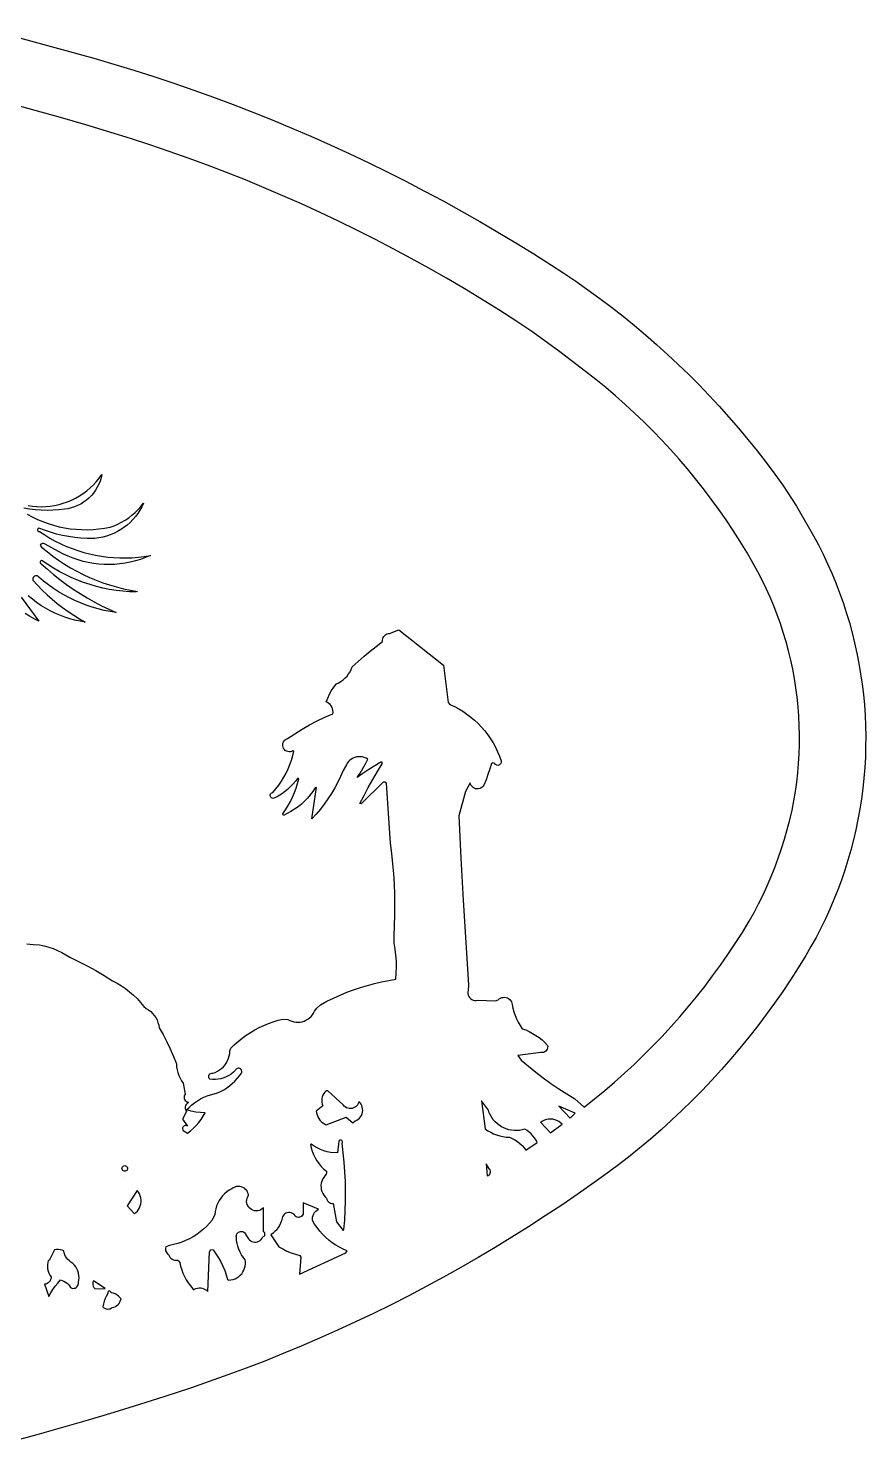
# Model space of a CAD drawing. Extents: x 0.3 to 24.3, y 0.2 to 12.2.
# Drawn here: x 17.99 to 24.33, y 0.9 to 11.6 of the extents above; entities that cross this region are included whole.
import ezdxf

# ---------------------------------------------------------------- set-up
doc = ezdxf.new("R2010")
doc.units = 0
doc.linetypes.add('0', pattern=[0])
doc.layers.add('1', color=7, linetype='0')

msp = doc.modelspace()

# ---------------------------------------------------------------- linework, layer by layer
at = {"layer": '1'}
msp.add_line((18.711515, 2.899944), (18.711515, 2.899944), dxfattribs=at)
for points in [[(17.655851, 11.600262), (18.486174, 11.373455), (18.638762, 11.328899), (18.790861, 11.282513), (18.942472, 11.234173), (19.093351, 11.184124), (19.243498, 11.132122), (19.393156, 11.078411), (19.542082, 11.022747), (19.690519, 10.965374), (19.83798, 10.90617), (19.984953, 10.845135), (20.130949, 10.782391), (20.276213, 10.717815), (20.420744, 10.651409), (20.564543, 10.583294), (20.707365, 10.51347), (20.849211, 10.441936), (20.990324, 10.368572), (21.130461, 10.293499), (21.269865, 10.216839), (21.408049, 10.138348), (21.5455, 10.05827), (21.68173, 9.976482), (21.817228, 9.892986), (21.951506, 9.807903), (22.044523, 9.747356), (22.13632, 9.685223), (22.226896, 9.621502), (22.316496, 9.556194), (22.404875, 9.489422), (22.492277, 9.42094), (22.578215, 9.350994), (22.662931, 9.279583), (22.746428, 9.206707), (22.828703, 9.132366), (22.909758, 9.056561), (22.989347, 8.979412), (23.067472, 8.900799), (23.144377, 8.820843), (23.219816, 8.739666), (23.293791, 8.657024), (23.366301, 8.573162), (23.437346, 8.488079), (23.506681, 8.401775), (23.574797, 8.314129), (23.641203, 8.225384), (23.706144, 8.13554), (23.804045, 7.983196), (23.894133, 7.828777), (23.933195, 7.759808), (23.970549, 7.689983), (24.006193, 7.619183), (24.040129, 7.547649), (24.072355, 7.47514), (24.102629, 7.401897), (24.130949, 7.327923), (24.15756, 7.253338), (24.182219, 7.17802), (24.205168, 7.102093), (24.226164, 7.025677), (24.245207, 6.948772), (24.262297, 6.87138), (24.277433, 6.793621), (24.290617, 6.715496), (24.302092, 6.637127), (24.311369, 6.558392), (24.318693, 6.479534), (24.324308, 6.400433), (24.327726, 6.321331), (24.329191, 6.242107), (24.328703, 6.162884), (24.326262, 6.08366), (24.321867, 6.004559), (24.315519, 5.925579), (24.307219, 5.846722), (24.296965, 5.76823), (24.284513, 5.689861), (24.270353, 5.61198), (24.25424, 5.534344), (24.236174, 5.457195), (24.216398, 5.380535), (24.194426, 5.304363), (24.170744, 5.22868), (24.145109, 5.153728), (24.117521, 5.079388), (24.088224, 5.005779), (24.057219, 4.932903), (24.02426, 4.860882), (23.989592, 4.789593), (23.952971, 4.71928), (23.914885, 4.649822), (23.874846, 4.581463), (23.818449, 4.48991), (23.760588, 4.399456), (23.700773, 4.310101), (23.63925, 4.221966), (23.576262, 4.13493), (23.511564, 4.049114), (23.445158, 3.964642), (23.377287, 3.881268), (23.307951, 3.799236), (23.236906, 3.71867), (23.164396, 3.639324), (23.090422, 3.561321), (23.014982, 3.484905), (22.938078, 3.409832), (22.859709, 3.336102), (22.780119, 3.26408), (22.699064, 3.193401), (22.616789, 3.124432), (22.533049, 3.056927), (22.448088, 2.991009), (22.36215, 2.926678), (22.274748, 2.864056), (22.152189, 2.778118), (22.028654, 2.693768), (21.903898, 2.611004), (21.778166, 2.529827), (21.651457, 2.450359), (21.523771, 2.372356), (21.394865, 2.296185), (21.265226, 2.221478), (21.134611, 2.148602), (21.003019, 2.077312), (20.870451, 2.007732), (20.73715, 1.939861), (20.602873, 1.873821), (20.467619, 1.809368), (20.331877, 1.746624), (20.195158, 1.685711), (20.057707, 1.626507), (19.919523, 1.569134), (19.780607, 1.51347), (19.640959, 1.459637), (19.500578, 1.407635), (19.359709, 1.357342), (19.218107, 1.30888), (19.025724, 1.245159), (18.832853, 1.18327), (18.639494, 1.123333), (18.445402, 1.065228), (18.250822, 1.009075), (18.05551, 0.954876), (17.859953, 0.902508)], [(17.98007, 4.669964), (18.028654, 4.665325), (18.077482, 4.662273), (18.11215, 4.654949), (18.146086, 4.645672), (18.179533, 4.634319), (18.212248, 4.621014), (18.24423, 4.605877), (18.275236, 4.588787), (18.305021, 4.569988), (18.371916, 4.538372), (18.437834, 4.504681), (18.502531, 4.469036), (18.566252, 4.431561), (18.628752, 4.39201), (18.662931, 4.373821), (18.69589, 4.35368), (18.727629, 4.331829), (18.758146, 4.308147), (18.787443, 4.282879), (18.815031, 4.255901), (18.841154, 4.227459), (18.865812, 4.197674), (18.884611, 4.181316), (18.901701, 4.170818), (18.917814, 4.158489), (18.932219, 4.144573), (18.945158, 4.12907), (18.956388, 4.112347), (18.965666, 4.094402), (18.97299, 4.075603), (18.978117, 4.056194), (18.981291, 4.036297), (19.011076, 3.98344), (19.039152, 3.929607), (19.065275, 3.87492), (19.089689, 3.819378), (19.11215, 3.762981), (19.114103, 3.740398), (19.11801, 3.71806), (19.123625, 3.696209), (19.131193, 3.674725), (19.140471, 3.654095), (19.151457, 3.634197), (19.163908, 3.615398), (19.179777, 3.533489), (19.17465, 3.526409), (19.171232, 3.51823), (19.170012, 3.509563), (19.170988, 3.500774), (19.173918, 3.492474), (19.178801, 3.485149), (19.185148, 3.479168), (19.192717, 3.474895), (19.201262, 3.472576), (19.200773, 3.468182), (19.192961, 3.462444), (19.186613, 3.45512), (19.182219, 3.446697), (19.179533, 3.43742), (19.179045, 3.427776), (19.18051, 3.418255), (19.184172, 3.409344), (19.189543, 3.401409), (19.159513, 3.34428), (19.196623, 3.291302), (19.190763, 3.29472), (19.184172, 3.296185), (19.17758, 3.295818), (19.171232, 3.293499), (19.165861, 3.289471), (19.161711, 3.2841), (19.159513, 3.277752), (19.159025, 3.271038), (19.160734, 3.264568), (19.163908, 3.258709), (19.195402, 3.237957), (19.218596, 3.256145), (19.240568, 3.275677), (19.261564, 3.296551), (19.280851, 3.318645), (19.298918, 3.341961), (19.315519, 3.366253), (19.330656, 3.391644), (19.294767, 3.393475), (19.259367, 3.397747), (19.223967, 3.404461), (19.189299, 3.413372), (19.208097, 3.433147), (19.228117, 3.451458), (19.249601, 3.468304), (19.272062, 3.483685), (19.2955, 3.497356), (19.320158, 3.509441), (19.345304, 3.519695), (19.371183, 3.528118), (19.397551, 3.534832), (19.422453, 3.543743), (19.446867, 3.554363), (19.470549, 3.566692), (19.49301, 3.580608), (19.514738, 3.595989), (19.535246, 3.612835), (19.554533, 3.631023), (19.572599, 3.650555), (19.589201, 3.671307), (19.604338, 3.693157), (19.606779, 3.699627), (19.607267, 3.706463), (19.606047, 3.713299), (19.603117, 3.719524), (19.598478, 3.724651), (19.592619, 3.728313), (19.586027, 3.730267), (19.578947, 3.730389), (19.572355, 3.728558), (19.566496, 3.725018), (19.561613, 3.720013), (19.558439, 3.713909), (19.543303, 3.698895), (19.526701, 3.685467), (19.508879, 3.673626), (19.489836, 3.663738), (19.47006, 3.655682), (19.449553, 3.6497), (19.428801, 3.645794), (19.407316, 3.643963), (19.386076, 3.644207), (19.364836, 3.646526), (19.360197, 3.652386), (19.357267, 3.659466), (19.356535, 3.666912), (19.357756, 3.674358), (19.361174, 3.681194), (19.366301, 3.686687), (19.372892, 3.690594), (19.380217, 3.692425), (19.387785, 3.692181), (19.405607, 3.698284), (19.422941, 3.706341), (19.439054, 3.716106), (19.454191, 3.727459), (19.467863, 3.740398), (19.480314, 3.754803), (19.491056, 3.770306), (19.50009, 3.786907), (19.507414, 3.804363), (19.512785, 3.822552), (19.516203, 3.841106), (19.517668, 3.860027), (19.523039, 3.880535), (19.550383, 3.907269), (19.579191, 3.932659), (19.608976, 3.956585), (19.639982, 3.979168), (19.671965, 4.000164), (19.704924, 4.019573), (19.738859, 4.037395), (19.773527, 4.053631), (19.808928, 4.068157), (19.84506, 4.080853), (19.881681, 4.091961), (19.918791, 4.101238), (19.956144, 4.099407), (19.97006, 4.091595), (19.984709, 4.085369), (19.999846, 4.080853), (20.015715, 4.078167), (20.031584, 4.077312), (20.047453, 4.078411), (20.063078, 4.081219), (20.078459, 4.085857), (20.093107, 4.092205), (20.106779, 4.100262), (20.119474, 4.109783), (20.131193, 4.12077), (20.141203, 4.132977), (20.149992, 4.146282), (20.157072, 4.160564), (20.174162, 4.184612), (20.202726, 4.210247), (20.25131, 4.236126), (20.300627, 4.26054), (20.350676, 4.283123), (20.401457, 4.304119), (20.452971, 4.323406), (20.505217, 4.340984), (20.557951, 4.356731), (20.611174, 4.37077), (20.66464, 4.383099), (20.71884, 4.393597), (20.773039, 4.402264), (20.776701, 4.44804), (20.777922, 4.493938), (20.776945, 4.539959), (20.773771, 4.585735), (20.7684, 4.63139), (20.760588, 4.676678), (20.759123, 4.732342), (20.763273, 4.810223), (20.765715, 4.888103), (20.766447, 4.965984), (20.765226, 5.043987), (20.762297, 5.121868), (20.757658, 5.199627), (20.751066, 5.277386), (20.742765, 5.3549), (20.732756, 5.432171), (20.701262, 5.885906), (20.690763, 5.893597), (20.678312, 5.893353), (20.511564, 5.731243), (20.50131, 5.732342), (20.532316, 5.794231), (20.564543, 5.855267), (20.598234, 5.915691), (20.63339, 5.97514), (20.670012, 6.033855), (20.668547, 6.044964), (20.658293, 6.046673), (20.612883, 6.019085), (20.567961, 5.990643), (20.523771, 5.961102), (20.48007, 5.930706), (20.502775, 5.963543), (20.523771, 5.997478), (20.543058, 6.032391), (20.560392, 6.068279), (20.547941, 6.075603), (20.534513, 6.081219), (20.520353, 6.085125), (20.505949, 6.087078), (20.491301, 6.087078), (20.476896, 6.085247), (20.46298, 6.081585), (20.449308, 6.076092), (20.436857, 6.06889), (20.425138, 6.060101), (20.414885, 6.049847), (20.405851, 6.038372), (20.398527, 6.025799), (20.392912, 6.012371), (20.374113, 5.982098), (20.354826, 5.93742), (20.333586, 5.893597), (20.310637, 5.85075), (20.285978, 5.808758), (20.259611, 5.767986), (20.231535, 5.728191), (20.20175, 5.689617), (20.1705, 5.652386), (20.137785, 5.616375), (20.173185, 5.853558), (20.161711, 5.851849), (20.144133, 5.824871), (20.124846, 5.798992), (20.103849, 5.774334), (20.081633, 5.751019), (20.057951, 5.729046), (20.033049, 5.70866), (20.006681, 5.689739), (19.979582, 5.672527), (19.951262, 5.657146), (19.921965, 5.643353), (19.918303, 5.655926), (19.939054, 5.685833), (19.958342, 5.716839), (19.97592, 5.748821), (19.992033, 5.781536), (20.006437, 5.815105), (20.018888, 5.849285), (20.029875, 5.884197), (20.038908, 5.919476), (20.031096, 5.924603), (20.013517, 5.901531), (19.994719, 5.879681), (19.974455, 5.858929), (19.953215, 5.839397), (19.93051, 5.821331), (19.907072, 5.804485), (19.882414, 5.789227), (19.857023, 5.775433), (19.85092, 5.772625), (19.844084, 5.771648), (19.837492, 5.772747), (19.831388, 5.775921), (19.82675, 5.78056), (19.823332, 5.786541), (19.822111, 5.793255), (19.822844, 5.799969), (19.825529, 5.806072), (19.830168, 5.811199), (19.835783, 5.814739), (19.842375, 5.816448), (19.865568, 5.843426), (19.887297, 5.871502), (19.907316, 5.900799), (19.925871, 5.931072), (19.942961, 5.962322), (19.958097, 5.994549), (19.971525, 6.027386), (19.983244, 6.060955), (19.993254, 6.095013), (20.00131, 6.129681), (19.994474, 6.131634), (19.985197, 6.127239), (19.975187, 6.124676), (19.965178, 6.124187), (19.954924, 6.125774), (19.945402, 6.129436), (19.936613, 6.134808), (19.929289, 6.141766), (19.923185, 6.150188), (19.919279, 6.159588), (19.917082, 6.169598), (19.916838, 6.179852), (19.918791, 6.189861), (19.922697, 6.199383), (19.928312, 6.207928), (19.935637, 6.21513), (19.944181, 6.220745), (19.953703, 6.224529), (20.007902, 6.260662), (20.063566, 6.294964), (20.120207, 6.32719), (20.177824, 6.357464), (20.236662, 6.385662), (20.296476, 6.411785), (20.297697, 6.424236), (20.297209, 6.436687), (20.294523, 6.448895), (20.290129, 6.460613), (20.284025, 6.471478), (20.276213, 6.481243), (20.266935, 6.489666), (20.256437, 6.496502), (20.245207, 6.501751), (20.25717, 6.53117), (20.271086, 6.559612), (20.286955, 6.587078), (20.304533, 6.613445), (20.324064, 6.63847), (20.341887, 6.647381), (20.358976, 6.657879), (20.37509, 6.669842), (20.389982, 6.683147), (20.403654, 6.697918), (20.415861, 6.713665), (20.426603, 6.730633), (20.435881, 6.748333), (20.443449, 6.766888), (20.48715, 6.807659), (20.532072, 6.847088), (20.577726, 6.885296), (20.624846, 6.922283), (20.672697, 6.957928), (20.672209, 6.968182), (20.673674, 6.978436), (20.676847, 6.988201), (20.681974, 6.997112), (20.688566, 7.004925), (20.696623, 7.011272), (20.7059, 7.016155), (20.715666, 7.019085), (20.72592, 7.020184), (20.794767, 7.048016), (21.132902, 6.780193), (21.170012, 6.496258), (21.182219, 6.483196), (21.21591, 6.467449), (21.248625, 6.449871), (21.280607, 6.430706), (21.311369, 6.409832), (21.34091, 6.387371), (21.36923, 6.363323), (21.39633, 6.337811), (21.421965, 6.310833), (21.446379, 6.282635), (21.46884, 6.253216), (21.49008, 6.222576), (21.509367, 6.190838), (21.527189, 6.158123), (21.543303, 6.124554), (21.557463, 6.09013), (21.56967, 6.055096), (21.570646, 6.04826), (21.569914, 6.041424), (21.567472, 6.035076), (21.563322, 6.029461), (21.557951, 6.025188), (21.551603, 6.022503), (21.544767, 6.021526), (21.537931, 6.022381), (21.531584, 6.025066), (21.525969, 6.029217), (21.521818, 6.03471), (21.506681, 6.039715), (21.495939, 6.036907), (21.483732, 5.995037), (21.470304, 5.953533), (21.455412, 5.912518), (21.439054, 5.87199), (21.433195, 5.863323), (21.425871, 5.855877), (21.417082, 5.850018), (21.40756, 5.845867), (21.397306, 5.84367), (21.386808, 5.843426), (21.376554, 5.845135), (21.366789, 5.848797), (21.357756, 5.854168), (21.349943, 5.861248), (21.34384, 5.869549), (21.339201, 5.878948), (21.336515, 5.88908), (21.300138, 5.822552), (21.250822, 5.639446), (21.265471, 5.319744), (21.28256, 5.000164), (21.301603, 4.680706), (21.322844, 4.36137), (21.319426, 4.31657), (21.317472, 4.305584), (21.317717, 4.294476), (21.320158, 4.283489), (21.324308, 4.273235), (21.330656, 4.263958), (21.338224, 4.256023), (21.347502, 4.249676), (21.357756, 4.245159), (21.368498, 4.242596), (21.379728, 4.242107), (21.390715, 4.243694), (21.527189, 4.238689), (21.547941, 4.24699), (21.555998, 4.25407), (21.565031, 4.259686), (21.575041, 4.263714), (21.585539, 4.265789), (21.596281, 4.266033), (21.606779, 4.264446), (21.617033, 4.261028), (21.62631, 4.255901), (21.634611, 4.249187), (21.641691, 4.241131), (21.647306, 4.231853), (21.650969, 4.221844), (21.652922, 4.211346), (21.658781, 4.183392), (21.666349, 4.155926), (21.675627, 4.12907), (21.686613, 4.102703), (21.699064, 4.07719), (21.713469, 4.052532), (21.729094, 4.028728), (21.756193, 4.018719), (21.782804, 4.006878), (21.808439, 3.993328), (21.833097, 3.978191), (21.856779, 3.961468), (21.879484, 3.943157), (21.900724, 3.923504), (21.920744, 3.902508), (21.922209, 3.892986), (21.921476, 3.883343), (21.918547, 3.874065), (21.913908, 3.865643), (21.907316, 3.85844), (21.899504, 3.852825), (21.890471, 3.849041), (21.881193, 3.847332), (21.871428, 3.847576), (21.695646, 3.826336), (21.721525, 3.791302), (21.775969, 3.744793), (21.831877, 3.699749), (21.888762, 3.656292), (21.946867, 3.614178), (22.005949, 3.573772), (22.066008, 3.534832), (22.127287, 3.497478), (22.198576, 3.434856), (22.276701, 3.496624), (22.353605, 3.559978), (22.429045, 3.624798), (22.503508, 3.69096), (22.576506, 3.758709), (22.648283, 3.827801), (22.718596, 3.898235), (22.787443, 3.970013), (22.85507, 4.043133), (22.921232, 4.117596), (22.985685, 4.193401), (23.048918, 4.270306), (23.110685, 4.348431), (23.170744, 4.427898), (23.229338, 4.508343), (23.286222, 4.590008), (23.341642, 4.672771), (23.395353, 4.756512), (23.447599, 4.841351), (23.483976, 4.907269), (23.518888, 4.974041), (23.552092, 5.04179), (23.583586, 5.110271), (23.613371, 5.179485), (23.641203, 5.249432), (23.66757, 5.319988), (23.691984, 5.391277), (23.714689, 5.463177), (23.735441, 5.535564), (23.754484, 5.60844), (23.771818, 5.681805), (23.78549, 5.752117), (23.797209, 5.822674), (23.806974, 5.893597), (23.815031, 5.964764), (23.821135, 6.036175), (23.825285, 6.107586), (23.827482, 6.179119), (23.827726, 6.250774), (23.826017, 6.322308), (23.822599, 6.393841), (23.817228, 6.465252), (23.809904, 6.536541), (23.800627, 6.607464), (23.789396, 6.678265), (23.776457, 6.748577), (23.76132, 6.818645), (23.744719, 6.888226), (23.72592, 6.957317), (23.705412, 7.025921), (23.683195, 7.094036), (23.659025, 7.161419), (23.633146, 7.228191), (23.605314, 7.294109), (23.576017, 7.359417), (23.544767, 7.42387), (23.511808, 7.487469), (23.47714, 7.550091), (23.428312, 7.633953), (23.377775, 7.716717), (23.325773, 7.798504), (23.272062, 7.879314), (23.216642, 7.958904), (23.159513, 8.037518), (23.101164, 8.114788), (23.041105, 8.19096), (22.979338, 8.265911), (22.916349, 8.339642), (22.851896, 8.412029), (22.785734, 8.483074), (22.718351, 8.552898), (22.649504, 8.621258), (22.579435, 8.688274), (22.507902, 8.753826), (22.435148, 8.817913), (22.361174, 8.880657), (22.285734, 8.941692), (22.209318, 9.001385), (22.014738, 9.15202), (21.810392, 9.299847), (21.68173, 9.384808), (21.551847, 9.46806), (21.421232, 9.549603), (21.289396, 9.629559), (21.15634, 9.707684), (21.022551, 9.784222), (20.887785, 9.858929), (20.751799, 9.931927), (20.61508, 10.003216), (20.477629, 10.072674), (20.338957, 10.140423), (20.199553, 10.206341), (20.059416, 10.270428), (19.918547, 10.332806), (19.776701, 10.39323), (19.634123, 10.451946), (19.490812, 10.508709), (19.346769, 10.563763), (19.201994, 10.616863), (19.056486, 10.668133), (18.91049, 10.717449), (18.763762, 10.764935), (18.616545, 10.810589), (18.426359, 10.868694), (18.235685, 10.924725), (18.044279, 10.978924), (17.852385, 11.03117)], [(17.99008, 7.988201), (18.023283, 7.983196), (18.056974, 7.980267), (18.090666, 7.979412), (18.124357, 7.980511), (18.157804, 7.983685), (18.191008, 7.988934), (18.223967, 7.996136), (18.256437, 8.005413), (18.288176, 8.016521), (18.319181, 8.029583), (18.349455, 8.044598), (18.378752, 8.061321), (18.406828, 8.079754), (18.433928, 8.099895), (18.459562, 8.121624), (18.483976, 8.144939), (18.506926, 8.16972), (18.528166, 8.195721), (18.547941, 8.223064), (18.542326, 8.197796), (18.534758, 8.173138), (18.525236, 8.14909), (18.513762, 8.125896), (18.500578, 8.10368), (18.485441, 8.082684), (18.46884, 8.062908), (18.450529, 8.044598), (18.430998, 8.027752), (18.410002, 8.012493), (18.388029, 7.999065), (18.364836, 7.987347), (18.34091, 7.977581), (18.316252, 7.969769), (18.291105, 7.964031), (18.265471, 7.960247), (18.221525, 7.955242), (18.17758, 7.952312), (18.13339, 7.951458), (18.089445, 7.952557), (18.0455, 7.955853), (18.001554, 7.961102), (17.958097, 7.968426)], [(17.983732, 7.921917), (18.021818, 7.901531), (18.060881, 7.882854), (18.100676, 7.866253), (18.141203, 7.851482), (18.182463, 7.838787), (18.224455, 7.828045), (18.266691, 7.819378), (18.309416, 7.812664), (18.352385, 7.808147), (18.395597, 7.805706), (18.43881, 7.80534), (18.482023, 7.807049), (18.525236, 7.810833), (18.567961, 7.816814), (18.610441, 7.824749), (18.640226, 7.835247), (18.669279, 7.847698), (18.697599, 7.861858), (18.724699, 7.877728), (18.751066, 7.895306), (18.776213, 7.914471), (18.799894, 7.935223), (18.822599, 7.957317), (18.843596, 7.980877), (18.863127, 8.005657), (18.850431, 7.978802), (18.835783, 7.952801), (18.81967, 7.927898), (18.801847, 7.904095), (18.782316, 7.881512), (18.761564, 7.860271), (18.739347, 7.840496), (18.715666, 7.822186), (18.691008, 7.805584), (18.665373, 7.790569), (18.638762, 7.777386), (18.611174, 7.766033), (18.583097, 7.75639), (18.554289, 7.748821), (18.524992, 7.743084), (18.495695, 7.7393), (18.46591, 7.737469), (18.436125, 7.737713), (18.38925, 7.740643), (18.342619, 7.745525), (18.296232, 7.752483), (18.25009, 7.761517), (18.204435, 7.772503), (18.159513, 7.785442), (18.114836, 7.800457), (18.071135, 7.817303), (18.066252, 7.815228), (18.06259, 7.811321), (18.060881, 7.806438), (18.060881, 7.801189), (18.063078, 7.796307), (18.06674, 7.792767), (18.071623, 7.790813), (18.076994, 7.790936), (18.115568, 7.765301), (18.155119, 7.741131), (18.195646, 7.718792), (18.23715, 7.698162), (18.279387, 7.679119), (18.322355, 7.662029), (18.366056, 7.646648), (18.41049, 7.633099), (18.455412, 7.62138), (18.500578, 7.611614), (18.546232, 7.60368), (18.592131, 7.597698), (18.638273, 7.593548), (18.68466, 7.591351), (18.730803, 7.591106), (18.777189, 7.592815), (18.823332, 7.596478), (18.869474, 7.601971), (18.915129, 7.609417), (18.878263, 7.593914), (18.840666, 7.580486), (18.802336, 7.56889), (18.763517, 7.559246), (18.724211, 7.551678), (18.68466, 7.546185), (18.644621, 7.542767), (18.604826, 7.541424), (18.564787, 7.542034), (18.524748, 7.544842), (18.485197, 7.549603), (18.445646, 7.556438), (18.406584, 7.56535), (18.368254, 7.576214), (18.330412, 7.589031), (18.293058, 7.603802), (18.256681, 7.620525), (18.221281, 7.63908), (18.120207, 7.694622), (18.114103, 7.698406), (18.107023, 7.700359), (18.099699, 7.700359), (18.092863, 7.698406), (18.086515, 7.694622), (18.081633, 7.689373), (18.085051, 7.682659), (18.091887, 7.673626), (18.13339, 7.63908), (18.176115, 7.606121), (18.22006, 7.574871), (18.265226, 7.545086), (18.311369, 7.517132), (18.358488, 7.490887), (18.406584, 7.466473), (18.455656, 7.443768), (18.505461, 7.423016), (18.555998, 7.404095), (18.607023, 7.387005), (18.659025, 7.371868), (18.711271, 7.358685), (18.764006, 7.347576), (18.817228, 7.338299), (18.808195, 7.333782), (18.757414, 7.335613), (18.706877, 7.33952), (18.65634, 7.345501), (18.606291, 7.353436), (18.556486, 7.363445), (18.50717, 7.37553), (18.458586, 7.389568), (18.410246, 7.40556), (18.362883, 7.423504), (18.316008, 7.443401), (18.270353, 7.46513), (18.225431, 7.488689), (18.181486, 7.514202), (18.138517, 7.541302), (18.096769, 7.570232), (18.091887, 7.571209), (18.087004, 7.569988), (18.083097, 7.567059), (18.080656, 7.562664), (18.080412, 7.557781), (18.081877, 7.55302), (18.085295, 7.54948), (18.089933, 7.547527), (18.135832, 7.506023), (18.182707, 7.465984), (18.231047, 7.427532), (18.280607, 7.390423), (18.331388, 7.355022), (18.382902, 7.321209), (18.435881, 7.288982), (18.489592, 7.258465), (18.544279, 7.229656), (18.599699, 7.202679), (18.656096, 7.177288), (18.610197, 7.184978), (18.564543, 7.1945), (18.519377, 7.205853), (18.474699, 7.219158), (18.43051, 7.234173), (18.387297, 7.251019), (18.344572, 7.269573), (18.30258, 7.289959), (18.261564, 7.311932), (18.221281, 7.335613), (18.182219, 7.361004), (18.144133, 7.387859), (18.107267, 7.416302), (18.071623, 7.446209), (18.066496, 7.451458), (18.060148, 7.454998), (18.052824, 7.456707), (18.0455, 7.456219), (18.038664, 7.453655), (18.032804, 7.449261), (18.02841, 7.443401), (18.025724, 7.436565), (18.025236, 7.429241), (18.026701, 7.422039), (18.060881, 7.384319), (18.096525, 7.34782), (18.13339, 7.312664), (18.171476, 7.278851), (18.210783, 7.24638), (18.251066, 7.215252), (18.29257, 7.185711), (18.335051, 7.157513), (18.378508, 7.130901), (18.422941, 7.105877), (18.38339, 7.112591), (18.344084, 7.121258), (18.30551, 7.131634), (18.267179, 7.143963), (18.229582, 7.158123), (18.192717, 7.173992), (18.156584, 7.191692), (18.121428, 7.210979), (18.087248, 7.231976), (18.054045, 7.254559), (18.022062, 7.278728), (17.991056, 7.304363)], [(17.937834, 7.29472), (18.070158, 7.113323), (18.035002, 7.130901), (18.000578, 7.150066), (17.967131, 7.171062)]]:
    msp.add_lwpolyline(points, dxfattribs=at)
for points in [[(20.492765, 3.477703), (20.49008, 3.467083), (20.485441, 3.457073), (20.479338, 3.447918), (20.471769, 3.439983), (20.46298, 3.433392), (20.452971, 3.428387), (20.442472, 3.425213), (20.43173, 3.423748), (20.420744, 3.424114), (20.410002, 3.426311), (20.399748, 3.43034), (20.390226, 3.436077), (20.381926, 3.443279), (20.374846, 3.451702), (20.259367, 3.557781), (20.244719, 3.558025), (20.235441, 3.548016), (20.227385, 3.536907), (20.221037, 3.524822), (20.216398, 3.512005), (20.213469, 3.498699), (20.212248, 3.485027), (20.21298, 3.471355), (20.215422, 3.457928), (20.219816, 3.444988), (20.171232, 3.405437), (20.172941, 3.390545), (20.176603, 3.375896), (20.181974, 3.361858), (20.189299, 3.348675), (20.198088, 3.336468), (20.208342, 3.325603), (20.22006, 3.316082), (20.232756, 3.308025), (20.246428, 3.301678), (20.397551, 3.358685), (20.447844, 3.31657), (20.466398, 3.330853), (20.477873, 3.336346), (20.488615, 3.343304), (20.498137, 3.351971), (20.506193, 3.361736), (20.512785, 3.372723), (20.517912, 3.384441), (20.521086, 3.396893), (20.522306, 3.409588), (20.521818, 3.422283), (20.519377, 3.434856), (20.515226, 3.446941), (20.509367, 3.458294), (20.501799, 3.468548)], [(21.843351, 3.168011), (21.83383, 3.185589), (21.822844, 3.20219), (21.810392, 3.217937), (21.796721, 3.232342), (21.781828, 3.245647), (21.765959, 3.25761), (21.748869, 3.268108), (21.729338, 3.262737), (21.709318, 3.259075), (21.68881, 3.257488), (21.668547, 3.257732), (21.648283, 3.259808), (21.628263, 3.263836), (21.608976, 3.269695), (21.589933, 3.277386), (21.571867, 3.286785), (21.554777, 3.297771), (21.538908, 3.310467), (21.52426, 3.324505), (21.510832, 3.339764), (21.498869, 3.356365), (21.488615, 3.373943), (21.48007, 3.392376), (21.473234, 3.411541), (21.420988, 3.483074), (21.449308, 3.27055), (21.469572, 3.256512), (21.490812, 3.244183), (21.512785, 3.23344), (21.535734, 3.224529), (21.559172, 3.217449), (21.583342, 3.2122), (21.607756, 3.208782), (21.63217, 3.207317), (21.65341, 3.197918), (21.673674, 3.18681), (21.692961, 3.174114), (21.711271, 3.159832), (21.728117, 3.144085), (21.743742, 3.126873), (21.757902, 3.108562)], [(22.130949, 3.389935), (22.006437, 3.441936), (22.092619, 3.351849)], [(22.03134, 3.305096), (22.019621, 3.316204), (22.006193, 3.325726), (21.992033, 3.333416), (21.976652, 3.339031), (21.961027, 3.342693), (21.94467, 3.34428), (21.928556, 3.34367), (21.912443, 3.340862), (21.897062, 3.336102), (21.88217, 3.329266), (21.868498, 3.320477), (21.94467, 3.241009)], [(20.279142, 3.091595), (20.253019, 3.096966), (20.22714, 3.104656), (20.202238, 3.1143), (20.178068, 3.126141), (20.155119, 3.139812), (20.13339, 3.155437), (20.127287, 3.152386), (20.132902, 3.126141), (20.140715, 3.100384), (20.15048, 3.075359), (20.162199, 3.051189), (20.176115, 3.028118), (20.19174, 3.006145), (20.209074, 2.985638), (20.227873, 2.966595), (20.248381, 2.949139), (20.249357, 2.93742), (20.244963, 2.926311), (20.236662, 2.915081), (20.226896, 2.90263), (20.21884, 2.888958), (20.212736, 2.874432), (20.20883, 2.859173), (20.206633, 2.843548), (20.206877, 2.827679), (20.209074, 2.812054), (20.213224, 2.796917), (20.219572, 2.782391), (20.227629, 2.768841), (20.237638, 2.756512), (20.249113, 2.745647), (20.251554, 2.73576), (20.256193, 2.726727), (20.262541, 2.718792), (20.270353, 2.712566), (20.279387, 2.70805), (20.289396, 2.705608), (20.299406, 2.705364), (20.322844, 2.567547), (20.374846, 2.501263), (20.379728, 2.507977), (20.385832, 2.580608), (20.389982, 2.653484), (20.392179, 2.72636), (20.392424, 2.799236), (20.390959, 2.872112), (20.387541, 2.944988), (20.38217, 3.017742), (20.374846, 3.090252), (20.365812, 3.16264), (20.368254, 3.1674), (20.368742, 3.172649), (20.367277, 3.177776), (20.364103, 3.182049), (20.359465, 3.184734), (20.354338, 3.185711), (20.349211, 3.184612), (20.344572, 3.181683), (20.341642, 3.177288), (20.331388, 3.089397)], [(21.476896, 2.972088), (21.456633, 3.005413), (21.463469, 2.915325), (21.471281, 2.917767), (21.478361, 2.922039), (21.483976, 2.92802), (21.487883, 2.935223), (21.489836, 2.943279), (21.489592, 2.951458), (21.48715, 2.959393), (21.482756, 2.966351)], [(18.739836, 2.960247), (18.735929, 2.955364), (18.730558, 2.951824), (18.724699, 2.949871), (18.718351, 2.949993), (18.712248, 2.951824), (18.707121, 2.955364), (18.703215, 2.960369), (18.700773, 2.966228), (18.700529, 2.972454), (18.70175, 2.97868), (18.704924, 2.984051), (18.709562, 2.988323), (18.715422, 2.991131), (18.721525, 2.991985), (18.727873, 2.991131), (18.733488, 2.988323), (18.738127, 2.984051), (18.741301, 2.978558), (18.742521, 2.972454), (18.742033, 2.966106)], [(18.815519, 2.804607), (18.738859, 2.68803), (18.794279, 2.626873), (18.806242, 2.636639), (18.816984, 2.647869), (18.826017, 2.66032), (18.833586, 2.673992), (18.839201, 2.688396), (18.843107, 2.703411), (18.844816, 2.718792), (18.844816, 2.734295), (18.842619, 2.749554), (18.838469, 2.764568), (18.832609, 2.778851), (18.824797, 2.792278)], [(19.765226, 2.452557), (19.771574, 2.454632), (19.776945, 2.45866), (19.780607, 2.464031), (19.78256, 2.470379), (19.78256, 2.476971), (19.780363, 2.483318), (19.776213, 2.488567), (19.770842, 2.492352), (19.771574, 2.672161), (19.762297, 2.663982), (19.751799, 2.657391), (19.740324, 2.652752), (19.728117, 2.650066), (19.715666, 2.649456), (19.703459, 2.650799), (19.691496, 2.654339), (19.680265, 2.65971), (19.670256, 2.666912), (19.661467, 2.675701), (19.654387, 2.685711), (19.649015, 2.696941), (19.645353, 2.708782), (19.643888, 2.721111), (19.644621, 2.733562), (19.647306, 2.745647), (19.651945, 2.757122), (19.658537, 2.76762), (19.655851, 2.780071), (19.650969, 2.791912), (19.644621, 2.802898), (19.63632, 2.812542), (19.626554, 2.820843), (19.615568, 2.827312), (19.603605, 2.832073), (19.591154, 2.834637), (19.578459, 2.835247), (19.565763, 2.833782), (19.553312, 2.830242), (19.541838, 2.824749), (19.53134, 2.817425), (19.512053, 2.806316), (19.493986, 2.793499), (19.47714, 2.779095), (19.46176, 2.763226), (19.447844, 2.746014), (19.435637, 2.727459), (19.425138, 2.707928), (19.416594, 2.687542), (19.409758, 2.666424), (19.405119, 2.644817), (19.402433, 2.622845), (19.383635, 2.579876), (19.362638, 2.555584), (19.340422, 2.532513), (19.31674, 2.510784), (19.292082, 2.49052), (19.265959, 2.471722), (19.238859, 2.45451), (19.210783, 2.439007), (19.181974, 2.425091), (19.152189, 2.413006), (19.121916, 2.40263), (19.09091, 2.394085), (19.05966, 2.387371), (19.033293, 2.376751), (19.030363, 2.367596), (19.029631, 2.357952), (19.030607, 2.348431), (19.033781, 2.339275), (19.038908, 2.331097), (19.0455, 2.324139), (19.053556, 2.318645), (19.057707, 2.308514), (19.063566, 2.299236), (19.071135, 2.29118), (19.079679, 2.284588), (19.089689, 2.279705), (19.100187, 2.276653), (19.110929, 2.275433), (19.121916, 2.276165), (19.130705, 2.268475), (19.138029, 2.258831), (19.144377, 2.231609), (19.152189, 2.204754), (19.162199, 2.178509), (19.173674, 2.152996), (19.186857, 2.128338), (19.201506, 2.104534), (19.217863, 2.081829), (19.235685, 2.060223), (19.236662, 2.056805), (19.239103, 2.054363), (19.242521, 2.053509), (19.245939, 2.054607), (19.248137, 2.057293), (19.259367, 2.062176), (19.27133, 2.06535), (19.283537, 2.066936), (19.295988, 2.06657), (19.307951, 2.064495), (19.31967, 2.060711), (19.3309, 2.05534), (19.34091, 2.048382), (19.349943, 2.040081), (19.362394, 2.340862), (19.373625, 2.356609), (19.390226, 2.35429), (19.411467, 2.325481), (19.430998, 2.295452), (19.448576, 2.264324), (19.464201, 2.232098), (19.477873, 2.198895), (19.489592, 2.165081), (19.499113, 2.130535), (19.509367, 2.12553), (19.525236, 2.126995), (19.541105, 2.130413), (19.555998, 2.135784), (19.570402, 2.142986), (19.58383, 2.151897), (19.595793, 2.162518), (19.606535, 2.174358), (19.615812, 2.187542), (19.623137, 2.201702), (19.628752, 2.216717), (19.632414, 2.232342), (19.634367, 2.248333), (19.634123, 2.264324), (19.631926, 2.280193), (19.617521, 2.298382), (19.604826, 2.317791), (19.59384, 2.338177), (19.584562, 2.359417), (19.577238, 2.38139), (19.571623, 2.403851), (19.567961, 2.4268), (19.566252, 2.449871), (19.565519, 2.458538), (19.566984, 2.467083), (19.570158, 2.475018), (19.575041, 2.482098), (19.581633, 2.487713), (19.589201, 2.491863), (19.597746, 2.494061), (19.606291, 2.494183), (19.614836, 2.492474), (19.622648, 2.488811), (19.62924, 2.48344), (19.634611, 2.476604), (19.638273, 2.468792), (19.659025, 2.439007), (19.666105, 2.430584), (19.674406, 2.423504), (19.683928, 2.418133), (19.694426, 2.414593), (19.705168, 2.413006), (19.716154, 2.413372), (19.726896, 2.415813), (19.73715, 2.420086), (19.746183, 2.426189), (19.753996, 2.433758), (19.760588, 2.442669)], [(20.394377, 2.330975), (20.404387, 2.346966), (20.374601, 2.359783), (20.345793, 2.374554), (20.317961, 2.391033), (20.291105, 2.4091), (20.265471, 2.428875), (20.241301, 2.450237), (20.218351, 2.473064), (20.196867, 2.497356), (20.176847, 2.522869), (20.158537, 2.54948), (20.141935, 2.577312), (20.141447, 2.59013), (20.142912, 2.602825), (20.14633, 2.615154), (20.151457, 2.626751), (20.158537, 2.637493), (20.167082, 2.647015), (20.177092, 2.655071), (20.188078, 2.661541), (20.071623, 2.710735), (20.07089, 2.623821), (20.066496, 2.616009), (20.060637, 2.609417), (20.053068, 2.604412), (20.044523, 2.601482), (20.035734, 2.600628), (20.026701, 2.601971), (20.0184, 2.605389), (20.01132, 2.61076), (20.005461, 2.618816), (19.998137, 2.625652), (19.989836, 2.631023), (19.980558, 2.634808), (19.970793, 2.636761), (19.960783, 2.637005), (19.951017, 2.635296), (19.94174, 2.631878), (19.933195, 2.626751), (19.925627, 2.620159), (19.919523, 2.612347), (19.914885, 2.603436), (19.911955, 2.593914), (19.90756, 2.575115), (19.901213, 2.556805), (19.893156, 2.539349), (19.883146, 2.522747), (19.871428, 2.507366), (19.858244, 2.493206), (19.843596, 2.480633), (19.827726, 2.469646), (19.887053, 2.378826), (19.917082, 2.361248), (19.948332, 2.345867), (19.980314, 2.332561), (20.013273, 2.321575), (20.046965, 2.312786), (20.055265, 2.299236), (20.043791, 2.170574)], [(18.370207, 2.110149), (18.373869, 2.126995), (18.375334, 2.144207), (18.374601, 2.161419), (18.371916, 2.178509), (18.366789, 2.194988), (18.359953, 2.210857), (18.35092, 2.225628), (18.340422, 2.239178), (18.327971, 2.251263), (18.314299, 2.261761), (18.302336, 2.270672), (18.291594, 2.280804), (18.282316, 2.292278), (18.27426, 2.304852), (18.267912, 2.318279), (18.263029, 2.332317), (18.260099, 2.346844), (18.246672, 2.351971), (18.233, 2.355389), (18.21884, 2.35722), (18.204435, 2.35722), (18.190275, 2.355633), (18.149504, 2.272991), (18.142912, 2.274944), (18.138517, 2.259075), (18.136076, 2.24284), (18.135588, 2.22636), (18.137297, 2.210003), (18.141203, 2.194012), (18.146818, 2.178631), (18.154387, 2.163982), (18.163908, 2.150555), (18.16342, 2.140179), (18.160734, 2.130169), (18.15634, 2.12077), (18.150236, 2.112347), (18.142668, 2.105267), (18.133879, 2.099651), (18.124357, 2.095867), (18.114103, 2.093914), (18.148039, 2.001385), (18.162443, 2.02824), (18.178312, 2.054241), (18.195646, 2.079388), (18.214201, 2.103558), (18.234221, 2.126629), (18.248137, 2.122967), (18.26132, 2.117718), (18.273771, 2.11076), (18.285246, 2.102215), (18.2955, 2.092327), (18.304533, 2.081341), (18.312101, 2.069134), (18.320158, 2.065228), (18.329191, 2.063396), (18.338224, 2.063641), (18.346769, 2.06596), (18.354826, 2.070232), (18.361662, 2.076336), (18.366789, 2.083782), (18.369963, 2.092205), (18.371183, 2.101116)], [(18.532804, 2.05888), (18.573332, 2.062786), (18.484221, 2.120525), (18.480803, 2.110516), (18.479338, 2.099895), (18.480314, 2.089275), (18.483244, 2.079021), (18.488371, 2.069622), (18.495207, 2.061565)], [(18.626799, 1.918743), (18.638762, 1.921551), (18.650236, 1.926189), (18.660978, 1.932537), (18.6705, 1.940472), (18.678556, 1.949749), (18.685392, 1.960125), (18.690275, 1.971478), (18.693449, 1.98344), (18.683928, 1.994793), (18.672941, 2.004803), (18.660978, 2.01347), (18.647795, 2.020672), (18.634123, 2.026043), (18.619719, 2.029827), (18.61801, 2.031536), (18.616545, 2.036175), (18.613371, 2.039837), (18.608976, 2.042034), (18.604094, 2.0424), (18.599455, 2.040936), (18.595793, 2.037884), (18.593596, 2.033489), (18.593107, 2.028728), (18.594572, 2.02409), (18.582609, 2.005901), (18.572844, 1.98637), (18.565275, 1.965984), (18.559904, 1.944988), (18.55673, 1.923382), (18.56381, 1.91679), (18.572111, 1.911785), (18.581144, 1.908367), (18.59091, 1.90678), (18.600431, 1.907146), (18.609953, 1.909222), (18.618742, 1.91325)]]:
    msp.add_lwpolyline(points, close=True, dxfattribs=at)

doc.saveas('drawing.dxf')
